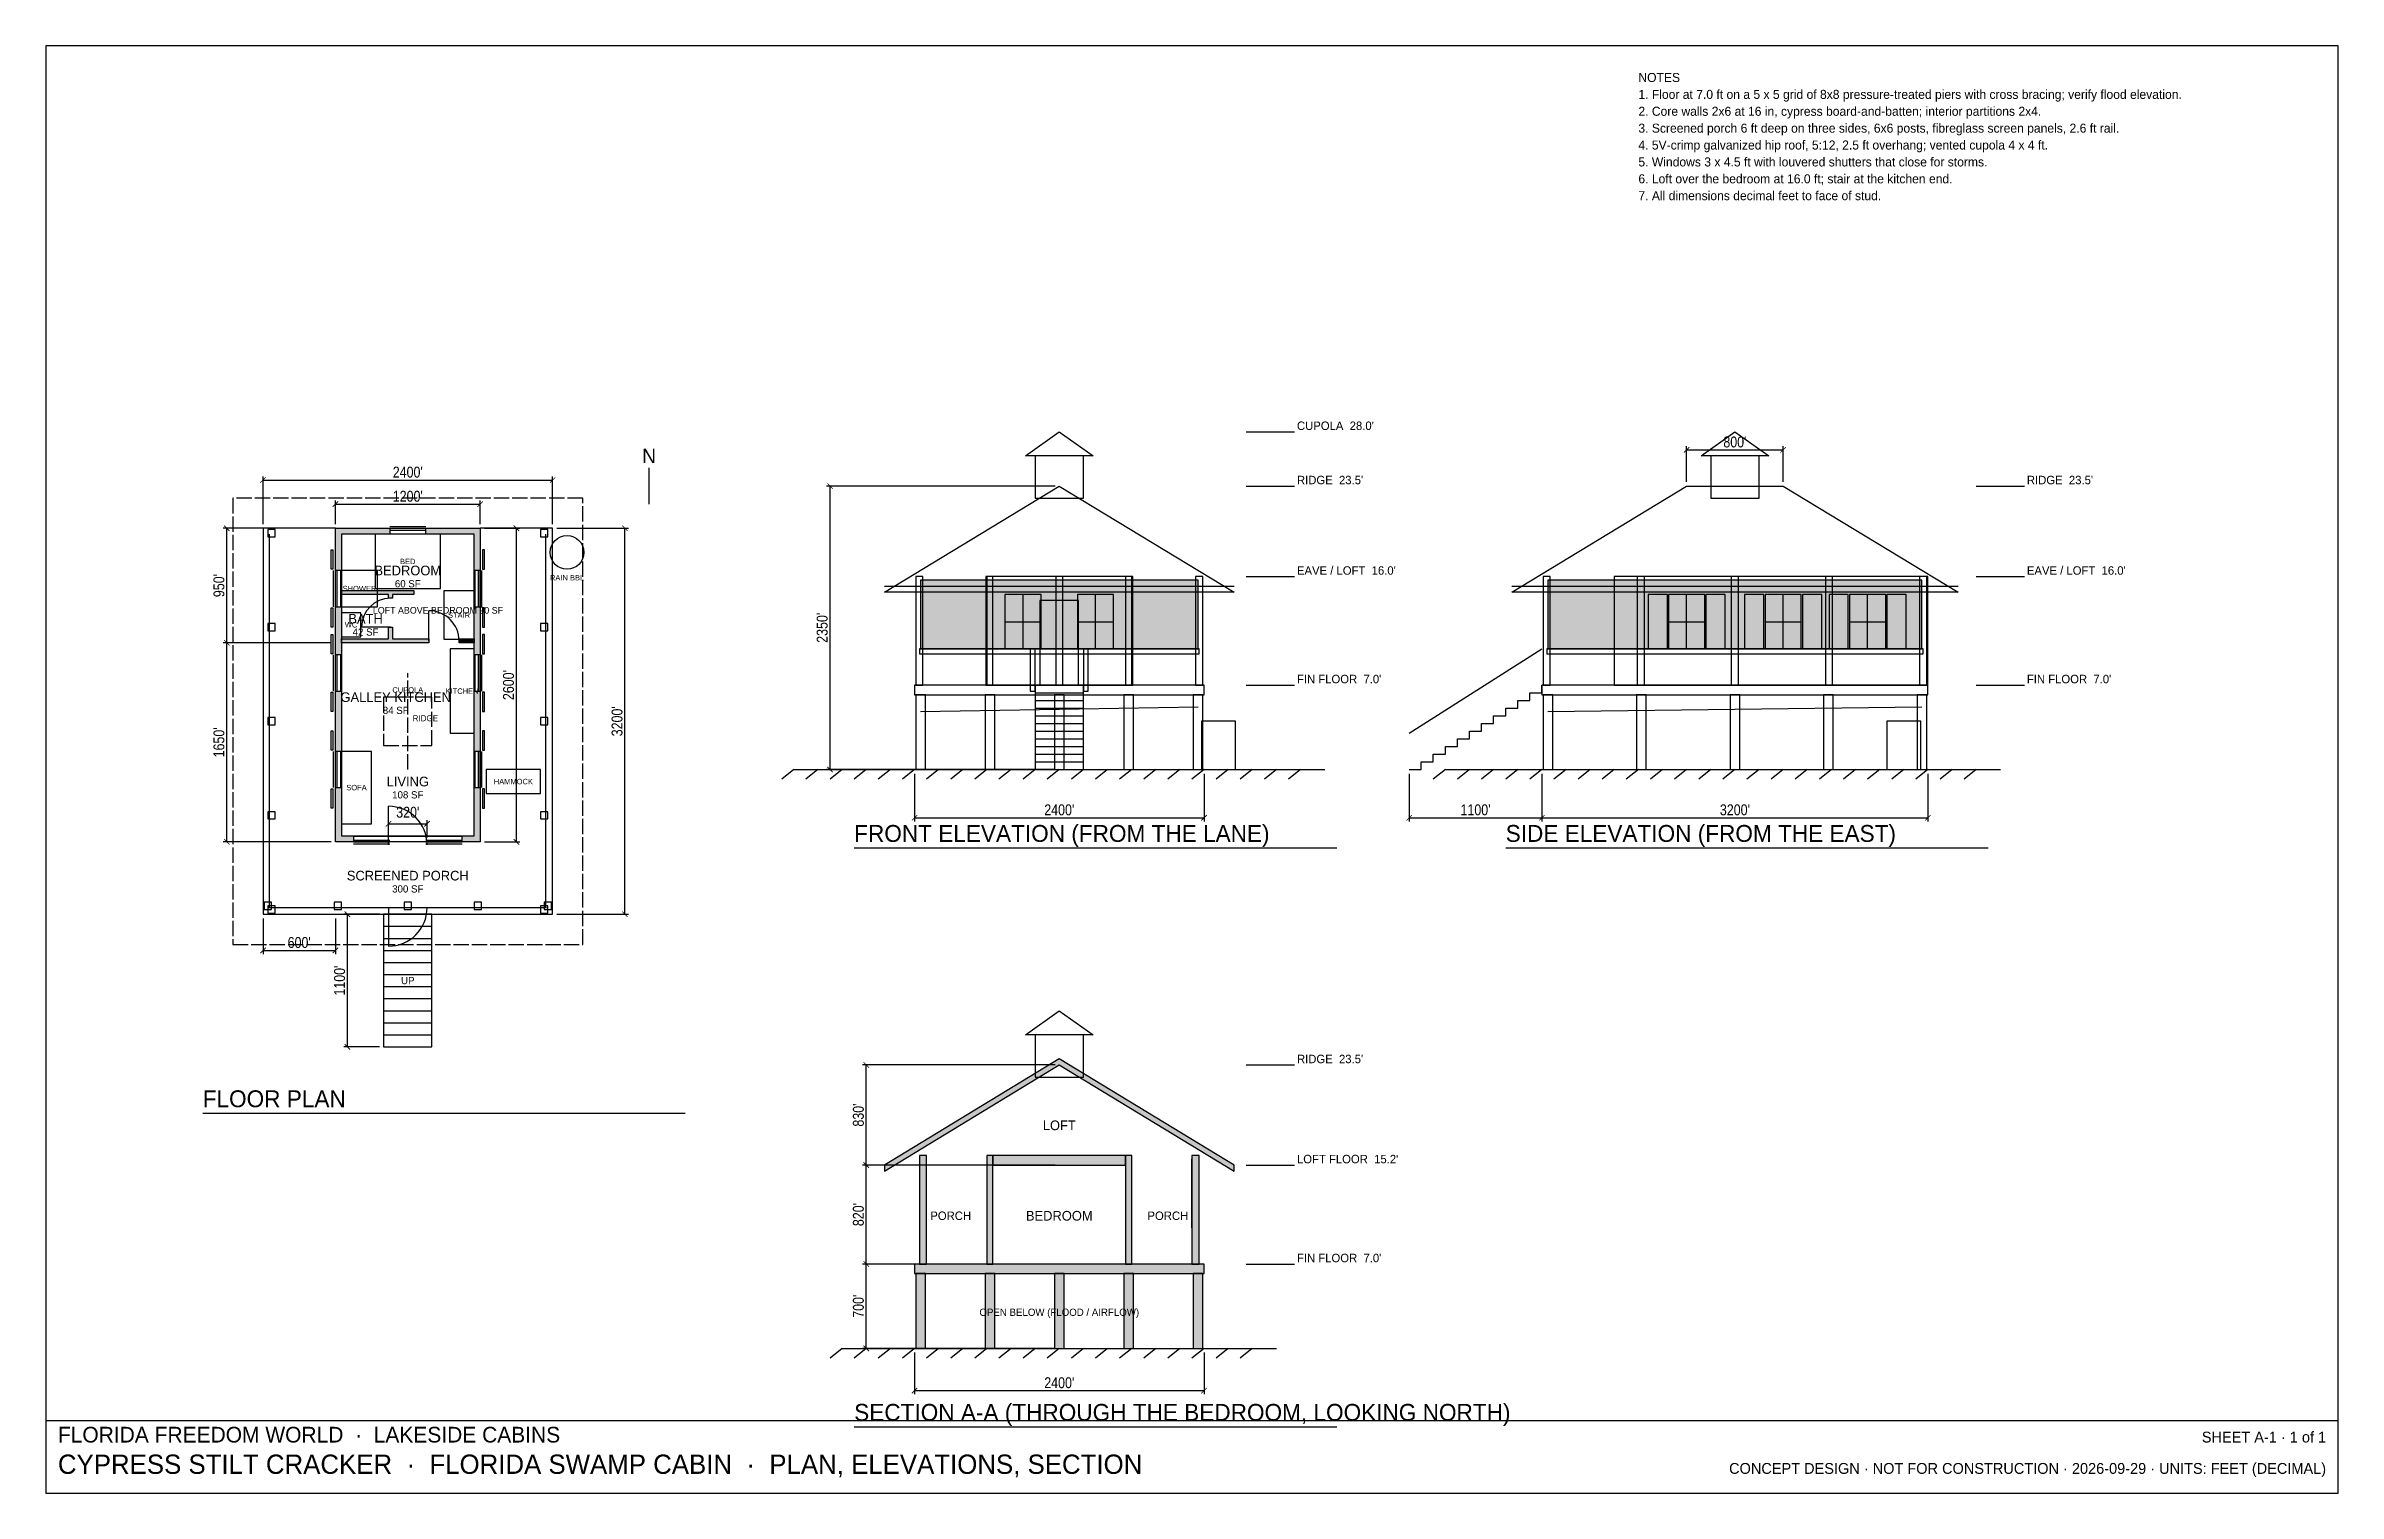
# Model space of a CAD drawing. Header units: feet. Extents: x 0 to 190, y 0 to 120.
import ezdxf
from ezdxf.enums import TextEntityAlignment as Align

# ---------------------------------------------------------------- set-up
doc = ezdxf.new("R2010")
doc.units = ezdxf.units.FT
doc.linetypes.add('DASHED', pattern=[1.524, 1.27, -0.254])
for name, color, linetype in [('A-ANNO-DIMS', 1, 'Continuous'), ('A-DECK', 32, 'Continuous'), ('A-DOOR', 3, 'Continuous'), ('A-ELEV', 7, 'Continuous'), ('A-ELEV-HIDN', 8, 'Continuous'), ('A-FLOR-ANNO', 7, 'Continuous'), ('A-FURN', 9, 'Continuous'), ('A-GLAZ', 4, 'Continuous'), ('A-GLAZ-PATT', 151, 'Continuous'), ('A-GRND', 8, 'Continuous'), ('A-LEVL', 1, 'Continuous'), ('A-ROOF', 5, 'Continuous'), ('A-SECT-PATT', 8, 'Continuous'), ('A-WALL', 7, 'Continuous'), ('A-WALL-PATT', 8, 'Continuous'), ('G-ANNO-TEXT', 7, 'Continuous'), ('G-TITLE', 7, 'Continuous')]:
    doc.layers.add(name, color=color, linetype=linetype)
doc.styles.add('OpenSansCondensed-Light', font='OpenSansCondensed-Light.ttf')
doc.dimstyles.new('EZDXF', dxfattribs={"dimtxt": 0.25, "dimasz": 0.175, "dimexe": 0.375, "dimexo": 0.125, "dimgap": 0.1, "dimtad": 1, "dimlfac": 100, "dimzin": 12, "dimdsep": 46, "dimtxsty": 'OpenSansCondensed-Light', "dimblk": 'ARCHTICK', "dimcen": 2.5, "dimazin": 3, "dimtfac": 0.5, "dimtmove": 2, "dimatfit": 3})

# ---------------------------------------------------------------- blocks, each defined once
blk = doc.blocks.new('_ARCHTICK')
at = {"color": 0, "linetype": 'BYBLOCK', "const_width": 0.15}
blk.add_lwpolyline([(-0.5, -0.5), (0.5, 0.5)], dxfattribs=at)

msp = doc.modelspace()

# ---------------------------------------------------------------- hatches: boundary and pattern name
at = {"layer": 'A-GLAZ-PATT'}
for points in [[(95.5, 70), (95.5, 75.7), (72.5, 75.7), (72.5, 70), (95.5, 70)], [(79.5, 70), (82.5, 70), (82.5, 74.5), (79.5, 74.5), (79.5, 70)], [(85.5, 70), (88.5, 70), (88.5, 74.5), (85.5, 74.5), (85.5, 70)], [(155.5, 70), (155.5, 75.7), (124.5, 75.7), (124.5, 70), (155.5, 70)], [(134.5, 70), (137.5, 70), (137.5, 74.5), (134.5, 74.5), (134.5, 70)], [(142.5, 70), (145.5, 70), (145.5, 74.5), (142.5, 74.5), (142.5, 70)], [(149.5, 70), (152.5, 70), (152.5, 74.5), (149.5, 74.5), (149.5, 70)]]:
    msp.add_hatch(color=151, dxfattribs=at).paths.add_polyline_path(points)
at = {"layer": 'A-SECT-PATT'}
for points in [[(69.5, 26.7), (84, 35.5), (98.5, 26.7), (98.5, 27.2), (84, 36), (69.5, 27.2), (69.5, 26.7)], [(73, 19), (73, 28), (72.4, 28), (72.4, 19), (73, 19)], [(78.5, 19), (78.5, 28), (78, 28), (78, 19), (78.5, 19)], [(89.5, 27.2), (89.5, 28), (78.5, 28), (78.5, 27.2), (89.5, 27.2)], [(90, 19), (90, 28), (89.5, 28), (89.5, 19), (90, 19)], [(95.6, 19), (95.6, 28), (95, 28), (95, 19), (95.6, 19)], [(96, 18.2), (96, 19), (72, 19), (72, 18.2), (96, 18.2)], [(72.9, 12), (72.9, 18.2), (72.1, 18.2), (72.1, 12), (72.9, 12)], [(78.65, 12), (78.65, 18.2), (77.85, 18.2), (77.85, 12), (78.65, 12)], [(84.4, 12), (84.4, 18.2), (83.6, 18.2), (83.6, 12), (84.4, 12)], [(90.15, 12), (90.15, 18.2), (89.35, 18.2), (89.35, 12), (90.15, 12)], [(95.9, 12), (95.9, 18.2), (95.1, 18.2), (95.1, 12), (95.9, 12)]]:
    msp.add_hatch(color=8, dxfattribs=at).paths.add_polyline_path(points)
at = {"layer": 'A-WALL-PATT'}
h = msp.add_hatch(color=8, dxfattribs=at)
h.paths.add_polyline_path([(24, 58.5), (24.45, 58.5), (24.45, 61.5), (24, 61.5), (24, 66.5), (24.45, 66.5), (24.45, 69.5), (24, 69.5), (24, 73.5), (24.45, 73.5), (24.45, 76.5), (24, 76.5), (24, 80), (28.5, 80), (28.5, 79.55), (31.5, 79.55), (31.5, 80), (36, 80), (36, 76.5), (35.55, 76.5), (35.55, 73.5), (36, 73.5), (36, 69.5), (35.55, 69.5), (35.55, 66.5), (36, 66.5), (36, 61.5), (35.55, 61.5), (35.55, 58.5), (36, 58.5), (36, 54), (34.5, 54), (34.5, 54.45), (31.6, 54.45), (31.5, 54.45), (28.5, 54.45), (28.4, 54.45), (25.5, 54.45), (25.5, 54), (24, 54), (24, 58.5)])
h.paths.add_polyline_path([(24.5, 79.5), (24.5, 54.5), (35.5, 54.5), (35.5, 79.5), (24.5, 79.5)])
for points in [[(28.4, 74.5), (24.5, 74.5), (24.5, 74.83), (30.5, 74.83), (30.5, 74.5), (28.73, 74.5), (28.73, 74.2), (28.4, 74.2), (28.4, 74.5)], [(28.73, 70.5), (28.4, 70.5), (24.5, 70.5), (24.5, 70.83), (28.4, 70.83), (28.4, 71.8), (28.73, 71.8), (28.73, 70.83), (31.75, 70.83), (31.75, 70.5), (28.73, 70.5)], [(35.5, 70.5), (34.25, 70.5), (34.25, 70.83), (35.5, 70.83), (35.5, 70.5)]]:
    msp.add_hatch(color=8, dxfattribs=at).paths.add_polyline_path(points)

# ---------------------------------------------------------------- linework, layer by layer
at = {"layer": 'A-DECK'}
for p, q in [((113, 63), (124, 70)), ((82, 66.3636), (86, 66.3636)), ((82, 65.7273), (86, 65.7273)), ((82, 65.0909), (86, 65.0909)), ((82, 64.4545), (86, 64.4545)), ((82, 63.8182), (86, 63.8182)), ((82, 63.1818), (86, 63.1818)), ((82, 62.5455), (86, 62.5455)), ((82, 61.9091), (86, 61.9091)), ((82, 61.2727), (86, 61.2727)), ((82, 60.6364), (86, 60.6364)), ((28, 47), (32, 47)), ((28, 46), (32, 46)), ((28, 45), (32, 45)), ((28, 44), (32, 44)), ((28, 43), (32, 43)), ((28, 42), (32, 42)), ((28, 41), (32, 41)), ((28, 40), (32, 40)), ((28, 39), (32, 39)), ((28, 38), (32, 38))]:
    msp.add_line(p, q, dxfattribs=at)
for points in [[(18, 48), (42, 48), (42, 80), (36, 80), (36, 54), (24, 54), (24, 80), (18, 80)], [(18.4, 79.3), (19, 79.3), (19, 79.9), (18.4, 79.9)], [(41, 79.3), (41.6, 79.3), (41.6, 79.9), (41, 79.9)], [(72.1, 67), (72.7, 67), (72.7, 76), (72.1, 76)], [(77.9, 67), (78.5, 67), (78.5, 76), (77.9, 76)], [(83.7, 67), (84.3, 67), (84.3, 76), (83.7, 76)], [(89.5, 67), (90.1, 67), (90.1, 76), (89.5, 76)], [(95.3, 67), (95.9, 67), (95.9, 76), (95.3, 76)], [(124.1, 67), (124.7, 67), (124.7, 76), (124.1, 76)], [(131.9, 67), (132.5, 67), (132.5, 76), (131.9, 76)], [(139.7, 67), (140.3, 67), (140.3, 76), (139.7, 76)], [(147.5, 67), (148.1, 67), (148.1, 76), (147.5, 76)], [(155.3, 67), (155.9, 67), (155.9, 76), (155.3, 76)], [(18.4, 71.5), (19, 71.5), (19, 72.1), (18.4, 72.1)], [(41, 71.5), (41.6, 71.5), (41.6, 72.1), (41, 72.1)], [(72.4, 69.6), (95.6, 69.6), (95.6, 70), (72.4, 70)], [(81.6, 66.5), (82, 66.5), (82, 70), (81.6, 70)], [(86, 66.5), (86.4, 66.5), (86.4, 70), (86, 70)], [(124.4, 69.6), (155.6, 69.6), (155.6, 70), (124.4, 70)], [(72, 66.2), (96, 66.2), (96, 67), (72, 67)], [(82, 60), (86, 60), (86, 67), (82, 67)], [(124, 66.2), (156, 66.2), (156, 67), (124, 67)], [(18.4, 63.7), (19, 63.7), (19, 64.3), (18.4, 64.3)], [(41, 63.7), (41.6, 63.7), (41.6, 64.3), (41, 64.3)], [(18.4, 55.9), (19, 55.9), (19, 56.5), (18.4, 56.5)], [(41, 55.9), (41.6, 55.9), (41.6, 56.5), (41, 56.5)], [(18.1, 48.4), (18.7, 48.4), (18.7, 49), (18.1, 49)], [(18.4, 48.1), (19, 48.1), (19, 48.7), (18.4, 48.7)], [(23.9, 48.4), (24.5, 48.4), (24.5, 49), (23.9, 49)], [(28, 37), (32, 37), (32, 48), (28, 48)], [(29.7, 48.4), (30.3, 48.4), (30.3, 49), (29.7, 49)], [(35.5, 48.4), (36.1, 48.4), (36.1, 49), (35.5, 49)], [(41, 48.1), (41.6, 48.1), (41.6, 48.7), (41, 48.7)], [(41.3, 48.4), (41.9, 48.4), (41.9, 49), (41.3, 49)], [(72, 18.2), (96, 18.2), (96, 19), (72, 19)]]:
    msp.add_lwpolyline(points, close=True, dxfattribs=at)
for points in [[(123, 66.3636), (124, 66.3636), (124, 67)], [(120, 64.4545), (121, 64.4545), (121, 65.0909)], [(121, 65.0909), (122, 65.0909), (122, 65.7273)], [(122, 65.7273), (123, 65.7273), (123, 66.3636)], [(117, 62.5455), (118, 62.5455), (118, 63.1818)], [(118, 63.1818), (119, 63.1818), (119, 63.8182)], [(119, 63.8182), (120, 63.8182), (120, 64.4545)], [(114, 60.6364), (115, 60.6364), (115, 61.2727)], [(115, 61.2727), (116, 61.2727), (116, 61.9091)], [(116, 61.9091), (117, 61.9091), (117, 62.5455)], [(113, 60), (114, 60), (114, 60.6364)]]:
    msp.add_lwpolyline(points, dxfattribs=at)
at = {"layer": 'A-DOOR'}
for p, q in [((31.75, 70.665), (31.75, 73.165)), ((28.565, 71.8), (26.165, 71.8)), ((28.4, 53.75), (28.4, 56.95)), ((28.4, 48.55), (28.4, 45.35))]:
    msp.add_line(p, q, dxfattribs=at)
msp.add_lwpolyline([(82.4, 67), (85.6, 67), (85.6, 74), (82.4, 74)], close=True, dxfattribs=at)
for centre, radius, start, end in [((28.565, 71.8), 2.4, 90, 180), ((31.75, 70.665), 2.5, 0, 90), ((28.4, 53.75), 3.2, 0, 90), ((28.4, 48.55), 3.2, -90, 0)]:
    msp.add_arc(centre, radius, start, end, dxfattribs=at)
at = {"layer": 'A-ELEV'}
for p, q in [((72.5, 64.8), (95.5, 65.2)), ((124.5, 64.8), (155.5, 65.2))]:
    msp.add_line(p, q, dxfattribs=at)
for points in [[(82, 82.5), (86, 82.5), (86, 86), (82, 86)], [(138, 82.5), (142, 82.5), (142, 86), (138, 86)], [(72.1, 60), (72.9, 60), (72.9, 66.2), (72.1, 66.2)], [(77.85, 60), (78.65, 60), (78.65, 66.2), (77.85, 66.2)], [(83.6, 60), (84.4, 60), (84.4, 66.2), (83.6, 66.2)], [(89.35, 60), (90.15, 60), (90.15, 66.2), (89.35, 66.2)], [(95.1, 60), (95.9, 60), (95.9, 66.2), (95.1, 66.2)], [(124.1, 60), (124.9, 60), (124.9, 66.2), (124.1, 66.2)], [(131.85, 60), (132.65, 60), (132.65, 66.2), (131.85, 66.2)], [(139.6, 60), (140.4, 60), (140.4, 66.2), (139.6, 66.2)], [(147.35, 60), (148.15, 60), (148.15, 66.2), (147.35, 66.2)], [(155.1, 60), (155.9, 60), (155.9, 66.2), (155.1, 66.2)], [(95.8, 60), (98.6, 60), (98.6, 64), (95.8, 64)], [(152.6, 60), (155.4, 60), (155.4, 64), (152.6, 64)], [(82, 34.5), (86, 34.5), (86, 38), (82, 38)], [(72.4, 19), (73, 19), (73, 28), (72.4, 28)], [(78, 19), (78.5, 19), (78.5, 28), (78, 28)], [(78.5, 27.2), (89.5, 27.2), (89.5, 28), (78.5, 28)], [(89.5, 19), (90, 19), (90, 28), (89.5, 28)], [(95, 19), (95.6, 19), (95.6, 28), (95, 28)], [(72.1, 12), (72.9, 12), (72.9, 18.2), (72.1, 18.2)], [(77.85, 12), (78.65, 12), (78.65, 18.2), (77.85, 18.2)], [(83.6, 12), (84.4, 12), (84.4, 18.2), (83.6, 18.2)], [(89.35, 12), (90.15, 12), (90.15, 18.2), (89.35, 18.2)], [(95.1, 12), (95.9, 12), (95.9, 18.2), (95.1, 18.2)]]:
    msp.add_lwpolyline(points, close=True, dxfattribs=at)
at = {"layer": 'A-ELEV-HIDN'}
for points in [[(78, 67), (90, 67), (90, 76), (78, 76)], [(130, 67), (156, 67), (156, 76), (130, 76)]]:
    msp.add_lwpolyline(points, close=True, dxfattribs=at)
at = {"layer": 'A-FURN'}
for points in [[(27.3, 75), (32.7, 75), (32.7, 79.5), (27.3, 79.5)], [(24.5, 73.5), (27.5, 73.5), (27.5, 76.5), (24.5, 76.5)], [(33, 70.8), (35.5, 70.8), (35.5, 74.8), (33, 74.8)], [(24.5, 71), (26.1, 71), (26.1, 73), (24.5, 73)], [(33.5, 63), (35.5, 63), (35.5, 70), (33.5, 70)], [(24.5, 55.5), (27, 55.5), (27, 61.5), (24.5, 61.5)], [(36.5, 58), (41, 58), (41, 60), (36.5, 60)]]:
    msp.add_lwpolyline(points, close=True, dxfattribs=at)
msp.add_circle((43.2, 78), 1.4, dxfattribs=at)
at = {"layer": 'A-GLAZ'}
for p, q in [((28.5, 80.15), (31.5, 80.15)), ((28.5, 80), (31.5, 80)), ((28.5, 79.85), (31.5, 79.85)), ((18.55, 48.5), (18.55, 79.5)), ((41.45, 48.5), (41.45, 79.5)), ((23.85, 73.5), (23.85, 76.5)), ((24, 73.5), (24, 76.5)), ((24.15, 73.5), (24.15, 76.5)), ((35.85, 73.5), (35.85, 76.5)), ((36, 73.5), (36, 76.5)), ((36.15, 73.5), (36.15, 76.5)), ((81, 70), (81, 74.5)), ((87, 70), (87, 74.5)), ((136, 70), (136, 74.5)), ((144, 70), (144, 74.5)), ((151, 70), (151, 74.5)), ((79.5, 72.25), (82.5, 72.25)), ((85.5, 72.25), (88.5, 72.25)), ((134.5, 72.25), (137.5, 72.25)), ((142.5, 72.25), (145.5, 72.25)), ((149.5, 72.25), (152.5, 72.25)), ((23.85, 66.5), (23.85, 69.5)), ((24, 66.5), (24, 69.5)), ((24.15, 66.5), (24.15, 69.5)), ((35.85, 66.5), (35.85, 69.5)), ((36, 66.5), (36, 69.5)), ((36.15, 66.5), (36.15, 69.5)), ((23.85, 58.5), (23.85, 61.5)), ((24, 58.5), (24, 61.5)), ((24.15, 58.5), (24.15, 61.5)), ((35.85, 58.5), (35.85, 61.5)), ((36, 58.5), (36, 61.5)), ((36.15, 58.5), (36.15, 61.5)), ((25.5, 54.15), (28.5, 54.15)), ((25.5, 54), (28.5, 54)), ((25.5, 53.85), (28.5, 53.85)), ((31.5, 54.15), (34.5, 54.15)), ((31.5, 54), (34.5, 54)), ((31.5, 53.85), (34.5, 53.85)), ((18.5, 48.55), (41.5, 48.55)), ((73, 22), (73, 27.7)), ((95, 22), (95, 27.7))]:
    msp.add_line(p, q, dxfattribs=at)
for points in [[(23.8, 76.6), (23.65, 76.6), (23.65, 78.2), (23.8, 78.2)], [(36.2, 76.6), (36.35, 76.6), (36.35, 78.2), (36.2, 78.2)], [(72.5, 70), (95.5, 70), (95.5, 75.7), (72.5, 75.7)], [(79.5, 70), (82.5, 70), (82.5, 74.5), (79.5, 74.5)], [(85.5, 70), (88.5, 70), (88.5, 74.5), (85.5, 74.5)], [(124.5, 70), (155.5, 70), (155.5, 75.7), (124.5, 75.7)], [(132.8, 70), (134.4, 70), (134.4, 74.5), (132.8, 74.5)], [(134.5, 70), (137.5, 70), (137.5, 74.5), (134.5, 74.5)], [(137.6, 70), (139.2, 70), (139.2, 74.5), (137.6, 74.5)], [(140.8, 70), (142.4, 70), (142.4, 74.5), (140.8, 74.5)], [(142.5, 70), (145.5, 70), (145.5, 74.5), (142.5, 74.5)], [(145.6, 70), (147.2, 70), (147.2, 74.5), (145.6, 74.5)], [(147.8, 70), (149.4, 70), (149.4, 74.5), (147.8, 74.5)], [(149.5, 70), (152.5, 70), (152.5, 74.5), (149.5, 74.5)], [(152.6, 70), (154.2, 70), (154.2, 74.5), (152.6, 74.5)], [(23.8, 71.8), (23.65, 71.8), (23.65, 73.4), (23.8, 73.4)], [(36.2, 71.8), (36.35, 71.8), (36.35, 73.4), (36.2, 73.4)], [(23.8, 69.6), (23.65, 69.6), (23.65, 71.2), (23.8, 71.2)], [(36.2, 69.6), (36.35, 69.6), (36.35, 71.2), (36.2, 71.2)], [(23.8, 64.8), (23.65, 64.8), (23.65, 66.4), (23.8, 66.4)], [(36.2, 64.8), (36.35, 64.8), (36.35, 66.4), (36.2, 66.4)], [(23.8, 61.6), (23.65, 61.6), (23.65, 63.2), (23.8, 63.2)], [(36.2, 61.6), (36.35, 61.6), (36.35, 63.2), (36.2, 63.2)], [(23.8, 56.8), (23.65, 56.8), (23.65, 58.4), (23.8, 58.4)], [(36.2, 56.8), (36.35, 56.8), (36.35, 58.4), (36.2, 58.4)]]:
    msp.add_lwpolyline(points, close=True, dxfattribs=at)
at = {"layer": 'A-GRND'}
for p, q in [((62, 60), (61, 59.2)), ((62, 60), (106, 60)), ((64, 60), (63, 59.2)), ((66, 60), (65, 59.2)), ((68, 60), (67, 59.2)), ((70, 60), (69, 59.2)), ((72, 60), (71, 59.2)), ((74, 60), (73, 59.2)), ((76, 60), (75, 59.2)), ((78, 60), (77, 59.2)), ((80, 60), (79, 59.2)), ((82, 60), (81, 59.2)), ((84, 60), (83, 59.2)), ((86, 60), (85, 59.2)), ((88, 60), (87, 59.2)), ((90, 60), (89, 59.2)), ((92, 60), (91, 59.2)), ((94, 60), (93, 59.2)), ((96, 60), (95, 59.2)), ((98, 60), (97, 59.2)), ((100, 60), (99, 59.2)), ((102, 60), (101, 59.2)), ((104, 60), (103, 59.2)), ((116, 60), (115, 59.2)), ((116, 60), (162, 60)), ((118, 60), (117, 59.2)), ((120, 60), (119, 59.2)), ((122, 60), (121, 59.2)), ((124, 60), (123, 59.2)), ((126, 60), (125, 59.2)), ((128, 60), (127, 59.2)), ((130, 60), (129, 59.2)), ((132, 60), (131, 59.2)), ((134, 60), (133, 59.2)), ((136, 60), (135, 59.2)), ((138, 60), (137, 59.2)), ((140, 60), (139, 59.2)), ((142, 60), (141, 59.2)), ((144, 60), (143, 59.2)), ((146, 60), (145, 59.2)), ((148, 60), (147, 59.2)), ((150, 60), (149, 59.2)), ((152, 60), (151, 59.2)), ((154, 60), (153, 59.2)), ((156, 60), (155, 59.2)), ((158, 60), (157, 59.2)), ((160, 60), (159, 59.2)), ((66, 12), (65, 11.2)), ((66, 12), (102, 12)), ((68, 12), (67, 11.2)), ((70, 12), (69, 11.2)), ((72, 12), (71, 11.2)), ((74, 12), (73, 11.2)), ((76, 12), (75, 11.2)), ((78, 12), (77, 11.2)), ((80, 12), (79, 11.2)), ((82, 12), (81, 11.2)), ((84, 12), (83, 11.2)), ((86, 12), (85, 11.2)), ((88, 12), (87, 11.2)), ((90, 12), (89, 11.2)), ((92, 12), (91, 11.2)), ((94, 12), (93, 11.2)), ((96, 12), (95, 11.2)), ((98, 12), (97, 11.2)), ((100, 12), (99, 11.2))]:
    msp.add_line(p, q, dxfattribs=at)
at = {"layer": 'A-LEVL'}
for p, q in [((99.5, 88), (103.5, 88)), ((99.5, 83.5), (103.5, 83.5)), ((160, 83.5), (164, 83.5)), ((99.5, 76), (103.5, 76)), ((160, 76), (164, 76)), ((99.5, 67), (103.5, 67)), ((160, 67), (164, 67)), ((99.5, 35.5), (103.5, 35.5)), ((99.5, 27.2), (103.5, 27.2)), ((99.5, 19), (103.5, 19))]:
    msp.add_line(p, q, dxfattribs=at)
at = {"layer": 'A-ROOF'}
for p, q in [((69.5, 75.2), (98.5, 75.2)), ((121.5, 75.2), (158.5, 75.2))]:
    msp.add_line(p, q, dxfattribs=at)
at = {"layer": 'A-ROOF', "linetype": 'DASHED'}
msp.add_line((30, 60), (30, 68), dxfattribs=at)
at = {"layer": 'A-ROOF'}
for points in [[(81.2, 86), (84, 88), (86.8, 86)], [(137.2, 86), (140, 88), (142.8, 86)], [(69.5, 74.7), (84, 83.5), (98.5, 74.7)], [(121.5, 74.7), (136, 83.5), (144, 83.5), (158.5, 74.7)], [(81.2, 38), (84, 40), (86.8, 38)], [(69.5, 26.7), (84, 35.5), (98.5, 26.7), (98.5, 27.2), (84, 36), (69.5, 27.2)]]:
    msp.add_lwpolyline(points, close=True, dxfattribs=at)
at = {"layer": 'A-ROOF', "linetype": 'DASHED'}
for points in [[(15.5, 45.5), (44.5, 45.5), (44.5, 82.5), (15.5, 82.5)], [(28, 62), (32, 62), (32, 66), (28, 66)]]:
    msp.add_lwpolyline(points, close=True, dxfattribs=at)
at = {"layer": 'A-WALL'}
for points in [[(24, 58.5), (24.45, 58.5), (24.45, 61.5), (24, 61.5), (24, 66.5), (24.45, 66.5), (24.45, 69.5), (24, 69.5), (24, 73.5), (24.45, 73.5), (24.45, 76.5), (24, 76.5), (24, 80), (28.5, 80), (28.5, 79.55), (31.5, 79.55), (31.5, 80), (36, 80), (36, 76.5), (35.55, 76.5), (35.55, 73.5), (36, 73.5), (36, 69.5), (35.55, 69.5), (35.55, 66.5), (36, 66.5), (36, 61.5), (35.55, 61.5), (35.55, 58.5), (36, 58.5), (36, 54), (34.5, 54), (34.5, 54.45), (31.6, 54.45), (31.5, 54.45), (28.5, 54.45), (28.4, 54.45), (25.5, 54.45), (25.5, 54), (24, 54)], [(24.5, 79.5), (24.5, 54.5), (35.5, 54.5), (35.5, 79.5)], [(28.4, 74.5), (24.5, 74.5), (24.5, 74.83), (30.5, 74.83), (30.5, 74.5), (28.73, 74.5), (28.73, 74.2), (28.4, 74.2)], [(28.73, 70.5), (28.4, 70.5), (24.5, 70.5), (24.5, 70.83), (28.4, 70.83), (28.4, 71.8), (28.73, 71.8), (28.73, 70.83), (31.75, 70.83), (31.75, 70.5)], [(35.5, 70.5), (34.25, 70.5), (34.25, 70.83), (35.5, 70.83)]]:
    msp.add_lwpolyline(points, close=True, dxfattribs=at)
at = {"layer": 'G-TITLE'}
for p, q in [((50, 82), (50, 85)), ((67, 53.5), (107, 53.5)), ((121, 53.5), (161, 53.5)), ((13, 31.5), (53, 31.5)), ((67, 5.5), (107, 5.5))]:
    msp.add_line(p, q, dxfattribs=at)
for points in [[(0, 0), (190, 0), (190, 120), (0, 120)], [(0, 0), (190, 0), (190, 6), (0, 6)]]:
    msp.add_lwpolyline(points, close=True, dxfattribs=at)

# ---------------------------------------------------------------- texts
at = {"layer": 'A-FLOR-ANNO'}
for s, height, p in [('BEDROOM', 0.8, (30, 76.5)), ('BED', 0.45, (30, 77.25)), ('RAIN BBL', 0.45, (43.2, 75.9)), ('SHOWER', 0.45, (26, 75)), ('60 SF', 0.6, (30, 75.4)), ('WC', 0.45, (25.3, 72)), ('BATH', 0.8, (26.5, 72.5)), ('LOFT ABOVE BEDROOM 90 SF', 0.55, (32.5, 73.2)), ('STAIR', 0.45, (34.25, 72.8)), ('42 SF', 0.6, (26.5, 71.4)), ('CUPOLA', 0.45, (30, 66.6)), ('KITCHEN', 0.45, (34.5, 66.5)), ('GALLEY KITCHEN', 0.8, (29, 66)), ('84 SF', 0.6, (29, 64.9)), ('LIVING', 0.8, (30, 59)), ('HAMMOCK', 0.45, (38.75, 59)), ('SOFA', 0.45, (25.75, 58.5)), ('108 SF', 0.6, (30, 57.9)), ('SCREENED PORCH', 0.8, (30, 51.2)), ('300 SF', 0.6, (30, 50.1)), ('UP', 0.6, (30, 42.5)), ('LOFT', 0.8, (84, 30.5)), ('PORCH', 0.7, (75, 23)), ('BEDROOM', 0.8, (84, 23)), ('PORCH', 0.7, (93, 23)), ('OPEN BELOW (FLOOD / AIRFLOW)', 0.6, (84, 15))]:
    msp.add_text(s, height=height, dxfattribs=at).set_placement(p, align=Align.MIDDLE_CENTER)
msp.add_text('RIDGE', height=0.5, dxfattribs=at).set_placement((30.4, 64))
at = {"layer": 'A-LEVL'}
for s, p in [("CUPOLA  28.0'", (103.7, 88.15)), ("RIDGE  23.5'", (103.7, 83.65)), ("RIDGE  23.5'", (164.2, 83.65)), ("EAVE / LOFT  16.0'", (103.7, 76.15)), ("EAVE / LOFT  16.0'", (164.2, 76.15)), ("FIN FLOOR  7.0'", (103.7, 67.15)), ("FIN FLOOR  7.0'", (164.2, 67.15)), ("RIDGE  23.5'", (103.7, 35.65)), ("LOFT FLOOR  15.2'", (103.7, 27.35)), ("FIN FLOOR  7.0'", (103.7, 19.15))]:
    msp.add_text(s, height=0.7, dxfattribs=at).set_placement(p)
at = {"layer": 'G-ANNO-TEXT'}
for s, p in [('1. Floor at 7.0 ft on a 5 x 5 grid of 8x8 pressure-treated piers with cross bracing; verify flood elevation.', (132, 115.6)), ('NOTES', (132, 117)), ('2. Core walls 2x6 at 16 in, cypress board-and-batten; interior partitions 2x4.', (132, 114.2)), ('4. 5V-crimp galvanized hip roof, 5:12, 2.5 ft overhang; vented cupola 4 x 4 ft.', (132, 111.4)), ('3. Screened porch 6 ft deep on three sides, 6x6 posts, fibreglass screen panels, 2.6 ft rail.', (132, 112.8)), ('5. Windows 3 x 4.5 ft with louvered shutters that close for storms.', (132, 110)), ('6. Loft over the bedroom at 16.0 ft; stair at the kitchen end.', (132, 108.6)), ('7. All dimensions decimal feet to face of stud.', (132, 107.2))]:
    msp.add_text(s, height=0.75, dxfattribs=at).set_placement(p)
at = {"layer": 'G-TITLE'}
msp.add_text('N', height=1.2, dxfattribs=at).set_placement((50, 86), align=Align.MIDDLE_CENTER)
for s, height, p in [('FRONT ELEVATION (FROM THE LANE)', 1.4, (67, 54)), ('SIDE ELEVATION (FROM THE EAST)', 1.4, (121, 54)), ('FLOOR PLAN', 1.4, (13, 32)), ('SECTION A-A (THROUGH THE BEDROOM, LOOKING NORTH)', 1.4, (67, 6)), ('FLORIDA FREEDOM WORLD  ·  LAKESIDE CABINS', 1.3, (1, 4.2)), ('CYPRESS STILT CRACKER  ·  FLORIDA SWAMP CABIN  ·  PLAN, ELEVATIONS, SECTION', 1.6, (1, 1.6))]:
    msp.add_text(s, height=height, dxfattribs=at).set_placement(p)
for s, p in [('SHEET A-1 · 1 of 1', (189, 4.2)), ('CONCEPT DESIGN · NOT FOR CONSTRUCTION · 2026-09-29 · UNITS: FEET (DECIMAL)', (189, 1.6))]:
    msp.add_text(s, height=0.9, dxfattribs=at).set_placement(p, align=Align.RIGHT)

# ---------------------------------------------------------------- dimensions: what is measured, and where the dimension line sits
at = {"layer": 'A-ANNO-DIMS'}
for base, p1, p2 in [((136, 86.5), (136, 83.5), (144, 83.5)), ((18, 84), (18, 80), (42, 80)), ((24, 82), (24, 80), (36, 80)), ((72, 56), (72, 60), (96, 60)), ((113, 56), (113, 60), (124, 60)), ((124, 56), (124, 60), (156, 60)), ((28.4, 55.5), (28.4, 54), (31.6, 54)), ((18, 45), (18, 48), (24, 48)), ((72, 8.5), (72, 12), (96, 12))]:
    msp.add_linear_dim(base=base, p1=p1, p2=p2, dimstyle='EZDXF', override={"dimtxt": 0.9, "dimasz": 0.45, "dimexe": 0.3, "dimexo": 0.35, "dimgap": 0.2, "dimdec": 1, "dimpost": "<>'", "dimclrd": 1, "dimclre": 1, "dimclrt": 1}, dxfattribs=at).render()
for base, p1, p2 in [((65, 60), (84, 60), (84, 83.5)), ((15, 70.5), (24, 70.5), (24, 80)), ((39, 54), (36, 54), (36, 80)), ((48, 48), (42, 48), (42, 80)), ((15, 54), (24, 54), (24, 70.5)), ((25, 37), (28, 37), (28, 48)), ((68, 27.2), (84, 27.2), (84, 35.5)), ((68, 19), (84, 19), (84, 27.2)), ((68, 12), (84, 12), (84, 19))]:
    msp.add_linear_dim(base=base, p1=p1, p2=p2, angle=90, dimstyle='EZDXF', override={"dimtxt": 0.9, "dimasz": 0.45, "dimexe": 0.3, "dimexo": 0.35, "dimgap": 0.2, "dimdec": 1, "dimpost": "<>'", "dimclrd": 1, "dimclre": 1, "dimclrt": 1}, dxfattribs=at).render()

doc.saveas('drawing.dxf')
